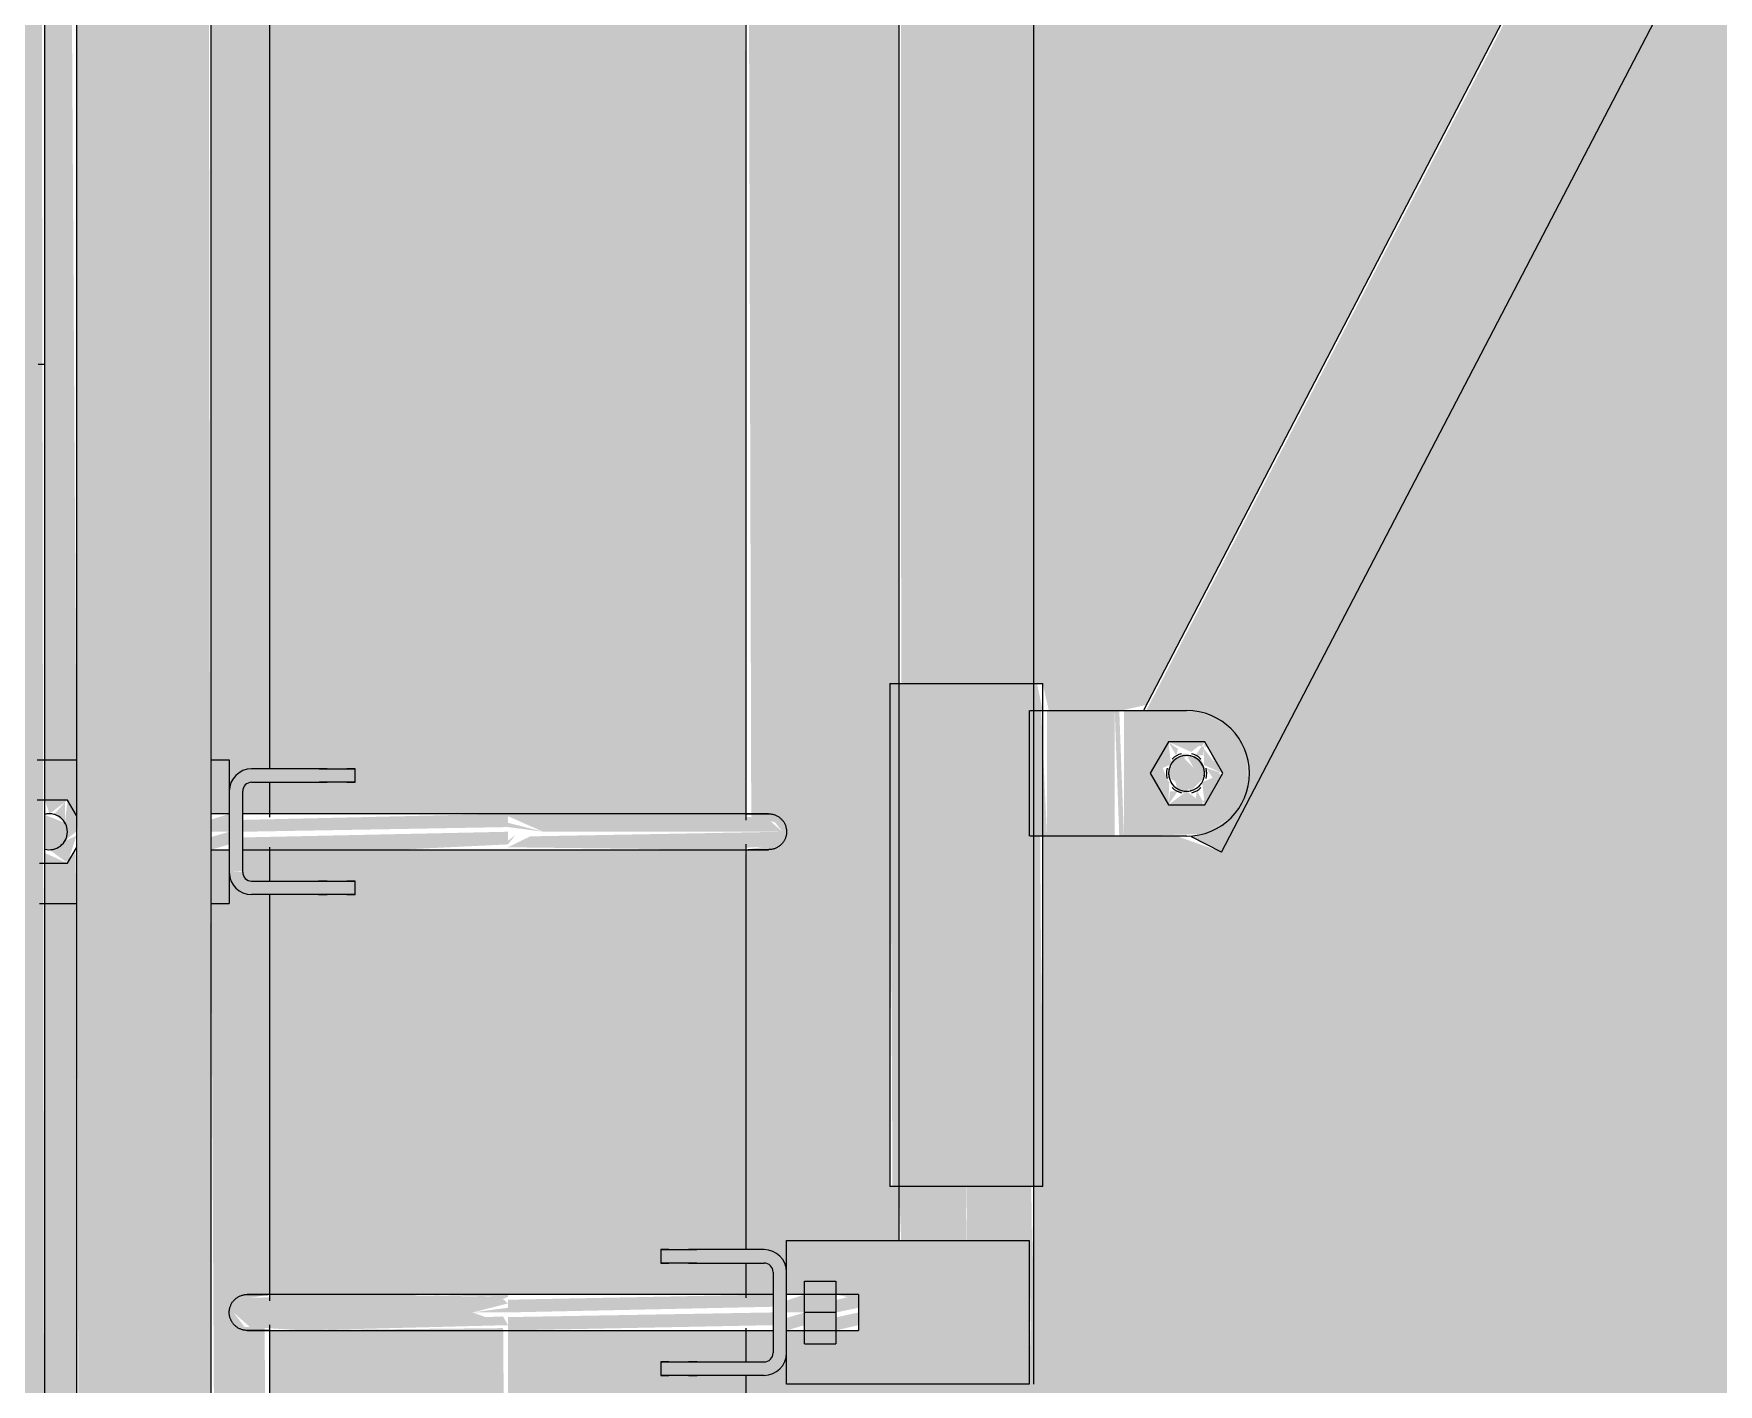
# Model space of a CAD drawing. Header units: inches. Extents: x -55396 to -733, y -290 to 853.
# Drawn here: x -24766.36 to -24742.93, y 128 to 146.79 of the extents above; entities that cross this region are included whole.
import ezdxf

# ---------------------------------------------------------------- set-up
doc = ezdxf.new("R2010")
doc.units = ezdxf.units.IN
doc.header["$MEASUREMENT"] = 0
doc.layers.add('A-WALL-PATT', color=111, linetype='Continuous', lineweight=25)
doc.layers.add('Q-SPCQ', color=91, linetype='Continuous', lineweight=9)

# ---------------------------------------------------------------- blocks, each defined once
blk = doc.blocks.new('Basketball_Backstop-Performance_Sports_Systems-3103-Ceiling_Hung - 27_-0_ to 27_-11 7_8_-V22-Section 13')
at = {"layer": 'Q-SPCQ'}
h = blk.add_hatch(color=256, dxfattribs=at)
h.paths.add_polyline_path([(-24749.843, 135.402), (-24670.726, 287.347), (-24670.89, 287.385), (-24670.941, 287.034), (-24671.19, 286.66), (-24671.539, 286.467), (-24671.992, 286.467), (-24672.384, 286.694), (-24672.615, 287.119), (-24672.746, 287.459), (-24750.889, 137.375), (-24750.101, 137.345), (-24749.709, 137.119), (-24749.478, 136.693), (-24749.483, 136.274), (-24749.752, 135.849), (-24750.101, 135.655), (-24750.255, 135.616), (-24749.871, 135.416)], flags=0)
h.paths.add_polyline_path([(-24750.363, 136.223), (-24750.048, 136.512), (-24750.129, 136.699), (-24750.363, 136.777), (-24750.549, 136.669), (-24750.453, 136.25), (-24750.401, 136.228)], flags=0)
h.paths.add_polyline_path([(-24750.263, 136.259), (-24750.569, 136.5), (-24750.527, 136.607), (-24750.321, 136.741), (-24750.129, 136.393), (-24750.255, 136.267)], flags=0)
h.paths.add_polyline_path([(-24671.765, 287.031), (-24671.566, 287.114), (-24671.489, 287.348), (-24671.596, 287.534), (-24672.015, 287.438), (-24672.037, 287.24), (-24671.873, 287.055), (-24671.838, 287.041)], flags=0)
h.paths.add_polyline_path([(-24671.83, 287.071), (-24671.964, 287.322), (-24671.765, 287.554), (-24671.625, 287.478), (-24671.524, 287.306), (-24671.797, 287.096)], flags=0)
h = blk.add_hatch(color=256, dxfattribs=at)
h.paths.add_polyline_path([(-24761.421, 116), (-24759.765, 116), (-24759.785, 119.75), (-24763.078, 119.75), (-24763.078, 119.312), (-24762.39, 119.312), (-24762.39, 119.125), (-24763.078, 119.125), (-24763.078, 116), (-24762.108, 116)], flags=0)
h.paths.add_polyline_path([(-24762.968, 120.25), (-24759.765, 120.25), (-24759.831, 128.782), (-24763.078, 128.75), (-24763.078, 120.875), (-24762.39, 120.875), (-24762.39, 120.687), (-24763.078, 120.687), (-24763.078, 120.25)], flags=0)
h.paths.add_polyline_path([(-24759.765, 129.217), (-24759.765, 135.437), (-24763.078, 135.437), (-24763.078, 135), (-24762.39, 135), (-24762.39, 134.812), (-24763.078, 134.812), (-24763.078, 129.205), (-24762.108, 129.231), (-24760.86, 129.242), (-24759.834, 129.218)], flags=0)
h.paths.add_polyline_path([(-24760.255, 129), (-24759.765, 129.125), (-24759.834, 129.186), (-24760.109, 129.065)], flags=0)
h.paths.add_polyline_path([(-24759.765, 128.823), (-24759.832, 128.944), (-24760.076, 128.935), (-24759.832, 128.847)], flags=0)
h.paths.add_polyline_path([(-24762.674, 135.937), (-24759.765, 135.937), (-24759.765, 152.543), (-24760.474, 152.543), (-24760.499, 152.633), (-24760.499, 161.75), (-24763.078, 161.75), (-24762.996, 161.312), (-24762.39, 161.312), (-24762.39, 161.125), (-24763.078, 161.125), (-24763.078, 136.562), (-24762.39, 136.562), (-24762.39, 136.375), (-24763.078, 136.375), (-24763.078, 135.937), (-24762.965, 135.937)], flags=0)
h.paths.add_polyline_path([(-24762.996, 162.25), (-24760.477, 162.25), (-24759.765, 188.847), (-24759.765, 224.783), (-24763.078, 224.75), (-24762.997, 162.875), (-24762.39, 162.875), (-24762.39, 162.687), (-24763.078, 162.687), (-24763.078, 162.25)], flags=0)
h.paths.add_polyline_path([(-24759.765, 225.217), (-24759.765, 281.375), (-24763.078, 281.375), (-24763.039, 225.203), (-24762.108, 225.231), (-24760.86, 225.242), (-24760.255, 225.228)], flags=0)
h.paths.add_polyline_path([(-24760.255, 225), (-24759.765, 225.125), (-24759.765, 225.217), (-24760.109, 225.065)], flags=0)
h.paths.add_polyline_path([(-24759.765, 224.823), (-24759.765, 224.935), (-24759.909, 224.875)], flags=0)
h = blk.add_hatch(color=256, dxfattribs=at)
h.paths.add_polyline_path([(-24759.275, 116), (-24756.453, 116), (-24756.455, 119.788), (-24757.857, 119.752), (-24759.765, 119.75), (-24759.765, 116)], flags=0)
h.paths.add_polyline_path([(-24759.765, 120.217), (-24756.91, 120.195), (-24756.453, 120.208), (-24756.461, 128.125), (-24757.14, 128.125), (-24757.14, 128.312), (-24756.453, 128.312), (-24756.461, 128.75), (-24759.765, 128.75), (-24759.765, 120.241)], flags=0)
h.paths.add_polyline_path([(-24759.275, 120), (-24759.765, 120.125), (-24759.744, 120.062)], flags=0)
h.paths.add_polyline_path([(-24759.765, 119.823), (-24759.275, 120), (-24759.765, 119.875)], flags=0)
h.paths.add_polyline_path([(-24759.697, 129.25), (-24756.453, 129.25), (-24756.462, 129.687), (-24757.14, 129.687), (-24757.14, 129.875), (-24756.453, 129.875), (-24756.466, 135.474), (-24757.857, 135.44), (-24759.765, 135.437), (-24759.765, 129.25)], flags=0)
h.paths.add_polyline_path([(-24759.765, 135.904), (-24756.96, 135.886), (-24756.453, 135.895), (-24756.484, 161.785), (-24757.857, 161.752), (-24758.716, 161.77), (-24758.98, 152.543), (-24759.765, 152.543), (-24759.765, 135.929)], flags=0)
h.paths.add_polyline_path([(-24759.275, 135.687), (-24759.765, 135.812), (-24759.765, 135.752), (-24759.663, 135.739)], flags=0)
h.paths.add_polyline_path([(-24759.765, 135.511), (-24759.663, 135.636), (-24759.765, 135.562)], flags=0)
h.paths.add_polyline_path([(-24756.809, 162.187), (-24756.453, 162.208), (-24756.527, 224.125), (-24756.935, 224.125), (-24758.67, 162.242), (-24756.842, 162.19)], flags=0)
h.paths.add_polyline_path([(-24759.765, 187.186), (-24758.692, 224.75), (-24759.765, 224.75), (-24759.765, 188.847)], flags=0)
h.paths.add_polyline_path([(-24756.453, 224.312), (-24756.527, 224.75), (-24756.917, 224.75), (-24756.897, 224.312), (-24756.527, 224.312)], flags=0)
h.paths.add_polyline_path([(-24756.453, 225.25), (-24756.528, 225.687), (-24756.891, 225.687), (-24756.897, 225.25), (-24756.527, 225.25)], flags=0)
h.paths.add_polyline_path([(-24759.199, 225.25), (-24758.678, 225.25), (-24757.203, 279.687), (-24757.203, 280.937), (-24757.631, 280.937), (-24757.631, 281.375), (-24759.765, 281.375), (-24759.765, 225.25)], flags=0)
h.paths.add_polyline_path([(-24756.528, 225.875), (-24756.453, 225.875), (-24756.536, 238.104), (-24756.885, 225.875), (-24756.566, 225.875)], flags=0)
h = blk.add_hatch(color=256, dxfattribs=at)
h.paths.add_polyline_path([(-24753.39, 130), (-24753.397, 130.75), (-24754.328, 130.75), (-24754.296, 130), (-24753.395, 130)], flags=0)
h.paths.add_polyline_path([(-24753.39, 137.75), (-24753.39, 224), (-24754.328, 224), (-24754.296, 137.75), (-24753.414, 137.75)], flags=0)
h = blk.add_hatch(color=256, dxfattribs=at)
h.paths.add_polyline_path([(-24752.453, 128), (-24752.487, 130.75), (-24753.39, 130.75), (-24753.385, 130), (-24752.515, 130), (-24752.485, 128)], flags=0)
h.paths.add_polyline_path([(-24753.39, 137.75), (-24752.453, 137.75), (-24752.515, 224), (-24753.39, 224), (-24753.39, 140.021)], flags=0)
h = blk.add_hatch(color=256, dxfattribs=at)
h.paths.add_polyline_path([(-24765.64, 123.063), (-24764.828, 123.063), (-24764.828, 147.188), (-24765.765, 147.188), (-24765.733, 123.063), (-24765.648, 123.063)], flags=0)
h.paths.add_polyline_path([(-24765.733, 164.313), (-24765.765, 164.313), (-24765.765, 160.313)], flags=0)
h.paths.add_polyline_path([(-24765.626, 160.188), (-24764.828, 160.188), (-24764.828, 164.313), (-24765.733, 164.313), (-24765.725, 160.188), (-24765.64, 160.188)], flags=0)
h = blk.add_hatch(color=256, dxfattribs=at)
h.paths.add_polyline_path([(-24764.805, 123.063), (-24763.89, 123.063), (-24763.922, 147.188), (-24764.828, 147.188), (-24764.828, 123.063)], flags=0)
h.paths.add_polyline_path([(-24764.607, 160.188), (-24763.89, 160.188), (-24763.922, 164.313), (-24764.828, 164.313), (-24764.828, 160.188)], flags=0)
for points in [[(-24766.328, 118.688), (-24766.328, 160.188), (-24767.578, 160.188), (-24767.578, 154.563), (-24766.39, 154.563), (-24766.39, 154.313), (-24767.578, 154.313), (-24767.578, 118.688)], [(-24766.295, 118.688), (-24766.203, 118.688), (-24766.265, 160.188), (-24766.328, 160.188), (-24766.328, 118.688)], [(-24753.665, 130.75), (-24753.39, 130.75), (-24753.39, 137.75), (-24754.453, 137.75), (-24754.417, 130.75), (-24753.921, 130.75)], [(-24753.39, 130.75), (-24752.328, 130.75), (-24752.364, 135.625), (-24752.5, 135.625), (-24752.419, 137.375), (-24752.328, 137.375), (-24752.408, 137.75), (-24753.39, 137.75), (-24753.39, 135.138)], [(-24752.471, 135.625), (-24752.268, 135.625), (-24752.35, 137.375), (-24752.5, 137.375), (-24752.5, 135.625)], [(-24751.327, 135.625), (-24751.327, 137.375), (-24752.268, 137.375), (-24752.268, 135.625)], [(-24751.199, 135.625), (-24751.264, 137.375), (-24751.327, 137.375), (-24751.264, 135.625)], [(-24750.263, 136.259), (-24750.086, 136.435), (-24750.392, 136.741), (-24750.569, 136.565), (-24750.569, 136.435)], [(-24766.076, 135.446), (-24765.924, 135.562), (-24765.924, 135.812), (-24766.203, 135.921), (-24766.203, 135.446)], [(-24758.67, 135.687), (-24755.949, 135.687), (-24756.179, 135.89), (-24759.765, 135.904), (-24759.275, 135.687)], [(-24756.895, 135.438), (-24756.103, 135.486), (-24755.949, 135.687), (-24759.455, 135.623), (-24759.765, 135.471), (-24756.975, 135.438)], [(-24755.89, 128), (-24752.515, 128), (-24752.515, 130), (-24755.89, 130), (-24755.89, 129.25), (-24755.64, 129.25), (-24755.64, 129.437), (-24755.203, 129.437), (-24755.203, 129.25), (-24754.89, 129.177), (-24754.89, 128.75), (-24755.203, 128.75), (-24755.203, 128.562), (-24755.64, 128.562), (-24755.64, 128.75), (-24755.89, 128.75), (-24755.89, 128.437)], [(-24755.203, 129), (-24755.203, 129.437), (-24755.64, 129.437), (-24755.64, 129)], [(-24762.636, 128.75), (-24759.765, 128.823), (-24760.255, 129), (-24763.581, 129), (-24763.351, 128.797), (-24762.689, 128.755)], [(-24755.203, 128.562), (-24755.203, 129), (-24755.64, 129), (-24755.64, 128.562)]]:
    blk.add_hatch(color=256, dxfattribs=at).paths.add_polyline_path(points, flags=0)
h = blk.add_hatch(color=256, dxfattribs=at)
h.paths.add_polyline_path([(-24751.199, 135.625), (-24750.101, 135.655), (-24749.709, 135.881), (-24749.483, 136.274), (-24749.483, 136.726), (-24749.709, 137.119), (-24750.111, 137.346), (-24750.833, 137.375), (-24751.199, 137.375), (-24751.199, 136.062)], flags=0)
h.paths.add_polyline_path([(-24750.58, 136.062), (-24750.453, 136.25), (-24750.559, 136.25), (-24750.568, 136.17)], flags=0)
h.paths.add_polyline_path([(-24750.58, 136.937), (-24750.471, 136.741), (-24750.447, 136.839), (-24750.544, 136.911)], flags=0)
h.paths.add_polyline_path([(-24750.075, 136.937), (-24750.203, 136.75), (-24750.097, 136.75), (-24750.089, 136.821)], flags=0)
h.paths.add_polyline_path([(-24749.823, 136.5), (-24750.056, 136.573), (-24749.965, 136.438)], flags=0)
h.paths.add_polyline_path([(-24750.58, 136.062), (-24750.833, 136.5), (-24750.544, 136.937), (-24750.033, 136.864), (-24749.85, 136.452), (-24750.131, 136.062), (-24750.544, 136.062)], flags=0)
h.paths.add_polyline_path([(-24750.075, 136.062), (-24750.184, 136.259), (-24750.2, 136.155), (-24750.111, 136.089)], flags=0)
h.paths.add_polyline_path([(-24750.585, 136.393), (-24750.66, 136.575), (-24750.833, 136.5), (-24750.615, 136.406)], flags=0)
h = blk.add_hatch(color=256, dxfattribs=at)
h.paths.add_polyline_path([(-24750.075, 136.062), (-24749.823, 136.5), (-24750.111, 136.375), (-24750.086, 136.159)], flags=0)
h.paths.add_polyline_path([(-24750.075, 136.062), (-24750.328, 136.25), (-24750.58, 136.062)], flags=0)
h.paths.add_polyline_path([(-24750.58, 136.062), (-24750.569, 136.386), (-24750.833, 136.5), (-24750.693, 136.259)], flags=0)
h.paths.add_polyline_path([(-24750.58, 136.937), (-24750.263, 136.798), (-24750.086, 136.937), (-24750.392, 136.937)], flags=0)
h.paths.add_polyline_path([(-24750.833, 136.5), (-24750.544, 136.625), (-24750.58, 136.937), (-24750.796, 136.565)], flags=0)
h.paths.add_polyline_path([(-24749.823, 136.5), (-24750.086, 136.841), (-24750.086, 136.614)], flags=0)
h = blk.add_hatch(color=256, dxfattribs=at)
h.paths.add_polyline_path([(-24765.924, 135.562), (-24765.765, 135.691), (-24765.765, 135.744), (-24765.924, 135.812), (-24765.924, 135.687)], flags=0)
h.paths.add_polyline_path([(-24765.888, 135.25), (-24765.924, 135.562), (-24766.14, 135.437), (-24765.924, 135.277)], flags=0)
h.paths.add_polyline_path([(-24765.765, 134.687), (-24765.779, 135.437), (-24765.924, 135.25), (-24766.203, 135.25), (-24766.203, 134.687)], flags=0)
h.paths.add_polyline_path([(-24763.89, 134.687), (-24763.64, 134.687), (-24763.64, 135.437), (-24763.89, 135.437), (-24763.89, 135.125)], flags=0)
h.paths.add_polyline_path([(-24765.888, 136.125), (-24765.765, 135.937), (-24765.765, 136.687), (-24766.203, 136.687), (-24766.203, 136.125), (-24765.924, 136.125)], flags=0)
h.paths.add_polyline_path([(-24765.924, 135.812), (-24765.924, 136.098), (-24766.076, 135.929)], flags=0)
h.paths.add_polyline_path([(-24763.64, 135.937), (-24763.64, 136.687), (-24763.89, 136.687), (-24763.89, 135.937)], flags=0)
h = blk.add_hatch(color=256, dxfattribs=at)
h.paths.add_polyline_path([(-24763.328, 134.812), (-24762.39, 134.812), (-24762.39, 135), (-24763.328, 135)], flags=0)
h.paths.add_polyline_path([(-24763.64, 135.125), (-24763.453, 135.138), (-24763.453, 136.25), (-24763.64, 136.25), (-24763.64, 135.138)], flags=0)
h.paths.add_polyline_path([(-24763.328, 136.375), (-24762.39, 136.375), (-24762.39, 136.562), (-24763.328, 136.562)], flags=0)
h = blk.add_hatch(color=256, dxfattribs=at)
h.paths.add_polyline_path([(-24766.203, 135.25), (-24765.888, 135.25), (-24766.203, 135.391)], flags=0)
h.paths.add_polyline_path([(-24765.888, 135.25), (-24765.765, 135.631), (-24765.924, 135.562), (-24765.91, 135.446)], flags=0)
h.paths.add_polyline_path([(-24765.888, 136.125), (-24766.203, 136.125), (-24766.14, 135.937)], flags=0)
h.paths.add_polyline_path([(-24765.765, 135.744), (-24765.774, 135.929), (-24765.888, 136.125), (-24765.924, 135.812)], flags=0)
h = blk.add_hatch(color=256, dxfattribs=at)
h.paths.add_polyline_path([(-24763.64, 135.687), (-24763.64, 135.937), (-24763.89, 135.856), (-24763.89, 135.687)], flags=0)
h.paths.add_polyline_path([(-24763.453, 135.687), (-24759.765, 135.752), (-24759.765, 135.937), (-24763.453, 135.852), (-24763.453, 135.736)], flags=0)
h = blk.add_hatch(color=256, dxfattribs=at)
h.paths.add_polyline_path([(-24763.89, 135.437), (-24763.64, 135.511), (-24763.64, 135.687), (-24763.89, 135.614), (-24763.89, 135.445)], flags=0)
h.paths.add_polyline_path([(-24761.295, 135.437), (-24759.765, 135.511), (-24759.765, 135.687), (-24763.453, 135.608), (-24763.453, 135.437)], flags=0)
h = blk.add_hatch(color=256, dxfattribs=at)
h.paths.add_polyline_path([(-24756.203, 128.125), (-24756.203, 128.312), (-24757.14, 128.312), (-24757.14, 128.125), (-24756.975, 128.125)], flags=0)
h.paths.add_polyline_path([(-24756.078, 128.437), (-24755.89, 128.437), (-24755.89, 129.562), (-24756.078, 129.562)], flags=0)
h.paths.add_polyline_path([(-24756.203, 129.687), (-24756.203, 129.875), (-24757.14, 129.875), (-24757.14, 129.687), (-24756.975, 129.687)], flags=0)
h = blk.add_hatch(color=256, dxfattribs=at)
h.paths.add_polyline_path([(-24759.765, 129), (-24759.765, 129.065), (-24760.255, 129)], flags=0)
h.paths.add_polyline_path([(-24760.255, 129), (-24759.765, 129.217), (-24761.873, 129.248), (-24763.428, 129.2), (-24763.581, 129), (-24760.86, 129)], flags=0)
h = blk.add_hatch(color=256, dxfattribs=at)
h.paths.add_polyline_path([(-24759.765, 129), (-24756.078, 129.079), (-24756.078, 129.25), (-24759.765, 129.177), (-24759.765, 129.065)], flags=0)
h.paths.add_polyline_path([(-24755.203, 129), (-24754.89, 129.065), (-24754.89, 129.25), (-24755.203, 129.173), (-24755.203, 129.061)], flags=0)
h.paths.add_polyline_path([(-24755.64, 129), (-24755.64, 129.25), (-24755.89, 129.166), (-24755.89, 129)], flags=0)
h = blk.add_hatch(color=256, dxfattribs=at)
h.paths.add_polyline_path([(-24759.765, 128.75), (-24756.078, 128.823), (-24756.078, 129), (-24759.765, 128.935), (-24759.765, 128.759)], flags=0)
h.paths.add_polyline_path([(-24755.89, 128.75), (-24755.64, 128.823), (-24755.64, 129), (-24755.89, 128.923), (-24755.89, 128.757)], flags=0)
h.paths.add_polyline_path([(-24755.203, 128.75), (-24754.89, 128.823), (-24754.89, 129), (-24755.203, 128.931), (-24755.203, 128.758)], flags=0)
for p, q in [((-24672.64, 287.662), (-24750.929, 137.375)), ((-24749.843, 135.402), (-24670.698, 287.332)), ((-24752.453, 128), (-24752.453, 226)), ((-24754.328, 224), (-24754.328, 130)), ((-24763.89, 118.813), (-24763.89, 164.313)), ((-24756.453, 135.849), (-24756.453, 161.828)), ((-24763.078, 161.125), (-24763.078, 136.562)), ((-24766.203, 123.063), (-24766.203, 160.188)), ((-24765.765, 147.188), (-24765.765, 118.813)), ((-24766.203, 142.188), (-24766.295, 142.188)), ((-24754.453, 137.75), (-24754.453, 130.75)), ((-24754.453, 137.75), (-24753.39, 137.75)), ((-24753.39, 137.75), (-24752.328, 137.75)), ((-24752.328, 130.75), (-24752.328, 137.75)), ((-24752.515, 137.375), (-24752.515, 135.625)), ((-24752.504, 137.375), (-24752.268, 137.375)), ((-24752.268, 137.375), (-24751.327, 137.375)), ((-24751.327, 137.375), (-24751.199, 137.375)), ((-24751.199, 137.375), (-24750.328, 137.375)), ((-24750.58, 136.937), (-24750.833, 136.5)), ((-24750.075, 136.937), (-24750.58, 136.937)), ((-24749.823, 136.5), (-24750.075, 136.937)), ((-24766.309, 136.687), (-24765.765, 136.687)), ((-24763.89, 136.687), (-24763.64, 136.687)), ((-24763.64, 136.687), (-24763.64, 136.25)), ((-24762.39, 136.562), (-24763.328, 136.562)), ((-24763.328, 136.375), (-24762.39, 136.375)), ((-24763.078, 136.375), (-24763.078, 135.891)), ((-24762.277, 136.562), (-24762.398, 136.562)), ((-24762.398, 136.375), (-24762.277, 136.375)), ((-24762.39, 136.562), (-24761.89, 136.562)), ((-24761.89, 136.375), (-24762.39, 136.375)), ((-24761.89, 136.562), (-24762.006, 136.562)), ((-24762.006, 136.375), (-24761.89, 136.375)), ((-24761.89, 136.375), (-24761.89, 136.562)), ((-24761.89, 136.375), (-24761.89, 136.562)), ((-24750.833, 136.5), (-24750.58, 136.062)), ((-24750.075, 136.062), (-24749.823, 136.5)), ((-24765.888, 136.125), (-24766.309, 136.125)), ((-24765.765, 135.913), (-24765.888, 136.125)), ((-24763.64, 136.25), (-24763.64, 135.125)), ((-24763.453, 135.125), (-24763.453, 136.25)), ((-24763.64, 135.937), (-24763.89, 135.937)), ((-24759.765, 135.937), (-24763.453, 135.937)), ((-24750.58, 136.062), (-24750.075, 136.062)), ((-24765.888, 135.25), (-24765.765, 135.462)), ((-24763.89, 135.437), (-24763.64, 135.437)), ((-24763.453, 135.437), (-24759.765, 135.437)), ((-24763.078, 135.471), (-24763.078, 135)), ((-24756.453, 129.875), (-24756.453, 135.515)), ((-24752.268, 135.625), (-24752.504, 135.625)), ((-24751.327, 135.625), (-24752.268, 135.625)), ((-24751.199, 135.625), (-24751.327, 135.625)), ((-24750.328, 135.625), (-24751.199, 135.625)), ((-24749.843, 135.402), (-24750.259, 135.618)), ((-24766.277, 135.25), (-24765.888, 135.25)), ((-24763.64, 135.125), (-24763.64, 134.687)), ((-24763.328, 135), (-24762.39, 135)), ((-24762.277, 135), (-24762.398, 135)), ((-24762.39, 135), (-24761.89, 135)), ((-24761.89, 135), (-24762.006, 135)), ((-24761.89, 134.812), (-24761.89, 135)), ((-24761.89, 134.812), (-24761.89, 135)), ((-24762.39, 134.812), (-24763.328, 134.812)), ((-24763.078, 134.812), (-24763.078, 129.161)), ((-24762.398, 134.812), (-24762.277, 134.812)), ((-24761.89, 134.812), (-24762.39, 134.812)), ((-24762.006, 134.812), (-24761.89, 134.812)), ((-24766.277, 134.687), (-24765.765, 134.687)), ((-24763.89, 134.687), (-24763.64, 134.687)), ((-24753.39, 130.75), (-24754.453, 130.75)), ((-24752.328, 130.75), (-24753.39, 130.75)), ((-24757.64, 129.875), (-24757.64, 129.687)), ((-24757.525, 129.875), (-24757.64, 129.875)), ((-24757.64, 129.875), (-24757.14, 129.875)), ((-24757.64, 129.875), (-24757.64, 129.687)), ((-24757.133, 129.875), (-24757.254, 129.875)), ((-24756.203, 129.875), (-24757.14, 129.875)), ((-24755.89, 129.562), (-24755.89, 130)), ((-24755.89, 130), (-24752.515, 130)), ((-24752.515, 130), (-24752.515, 128)), ((-24757.14, 129.687), (-24757.64, 129.687)), ((-24757.64, 129.687), (-24757.525, 129.687)), ((-24757.254, 129.687), (-24757.133, 129.687)), ((-24757.14, 129.687), (-24756.203, 129.687)), ((-24756.453, 129.204), (-24756.453, 129.687)), ((-24756.078, 129.562), (-24756.078, 128.437)), ((-24755.89, 128.437), (-24755.89, 129.562)), ((-24755.64, 129), (-24755.64, 129.437)), ((-24755.64, 129.437), (-24755.203, 129.437)), ((-24755.203, 129.437), (-24755.203, 129)), ((-24756.078, 129.25), (-24759.765, 129.25)), ((-24754.89, 129.25), (-24755.89, 129.25)), ((-24754.89, 129.25), (-24754.89, 129)), ((-24755.64, 128.562), (-24755.64, 129)), ((-24755.203, 129), (-24755.64, 129)), ((-24755.203, 129), (-24755.203, 128.562)), ((-24754.89, 129), (-24754.89, 128.75)), ((-24763.078, 128.828), (-24763.078, 120.875)), ((-24759.765, 128.75), (-24756.078, 128.75)), ((-24756.453, 128.312), (-24756.453, 128.783)), ((-24755.89, 128.75), (-24754.89, 128.75)), ((-24755.89, 128), (-24755.89, 128.437)), ((-24755.64, 128.562), (-24755.203, 128.562)), ((-24757.64, 128.312), (-24757.64, 128.125)), ((-24757.525, 128.312), (-24757.64, 128.312)), ((-24757.64, 128.312), (-24757.14, 128.312)), ((-24757.64, 128.312), (-24757.64, 128.125)), ((-24757.133, 128.312), (-24757.254, 128.312)), ((-24757.14, 128.312), (-24756.203, 128.312)), ((-24757.14, 128.125), (-24757.64, 128.125)), ((-24757.64, 128.125), (-24757.525, 128.125)), ((-24757.254, 128.125), (-24757.133, 128.125)), ((-24756.203, 128.125), (-24757.14, 128.125)), ((-24756.453, 120.161), (-24756.453, 128.125)), ((-24752.515, 128), (-24755.89, 128))]:
    blk.add_line(p, q, dxfattribs=at)
at = {"layer": 'Q-SPCQ', "flags": 128}
for points in [[(-24756.14, 135.937), (-24756.143, 135.937), (-24756.152, 135.937), (-24756.166, 135.937), (-24756.187, 135.937), (-24756.212, 135.937), (-24756.244, 135.937), (-24756.281, 135.937), (-24756.324, 135.937), (-24756.373, 135.937), (-24756.426, 135.937), (-24756.486, 135.937), (-24756.55, 135.937), (-24756.619, 135.937), (-24756.694, 135.937), (-24756.773, 135.937), (-24756.858, 135.937), (-24756.947, 135.937), (-24757.04, 135.937), (-24757.138, 135.937), (-24757.24, 135.937), (-24757.346, 135.937), (-24757.456, 135.937), (-24757.569, 135.937), (-24757.686, 135.937), (-24757.807, 135.937), (-24757.93, 135.937), (-24758.057, 135.937), (-24758.186, 135.937), (-24758.318, 135.937), (-24758.452, 135.937), (-24758.588, 135.937), (-24758.726, 135.937), (-24758.866, 135.937), (-24759.007, 135.937), (-24759.149, 135.937), (-24759.292, 135.937), (-24759.437, 135.937), (-24759.581, 135.937), (-24759.726, 135.937), (-24759.765, 135.937)], [(-24756.442, 135.937), (-24756.387, 135.937), (-24756.337, 135.937), (-24756.292, 135.937), (-24756.254, 135.937), (-24756.22, 135.937), (-24756.193, 135.937), (-24756.171, 135.937), (-24756.155, 135.937), (-24756.145, 135.937), (-24756.14, 135.937), (-24756.14, 135.937)], [(-24756.14, 135.937), (-24756.13, 135.937), (-24756.12, 135.937), (-24756.11, 135.936), (-24756.1, 135.934), (-24756.091, 135.933), (-24756.081, 135.93), (-24756.071, 135.928), (-24756.062, 135.925), (-24756.052, 135.921), (-24756.043, 135.918), (-24756.034, 135.914), (-24756.025, 135.909), (-24756.016, 135.904), (-24756.007, 135.899), (-24755.999, 135.894), (-24755.991, 135.888), (-24755.983, 135.882), (-24755.975, 135.875), (-24755.968, 135.869), (-24755.961, 135.862), (-24755.954, 135.854), (-24755.948, 135.847), (-24755.941, 135.839), (-24755.935, 135.831), (-24755.93, 135.823), (-24755.925, 135.814), (-24755.92, 135.805), (-24755.915, 135.796), (-24755.911, 135.787), (-24755.907, 135.778), (-24755.904, 135.769), (-24755.901, 135.759), (-24755.898, 135.75), (-24755.896, 135.74), (-24755.894, 135.73), (-24755.892, 135.72), (-24755.891, 135.71), (-24755.891, 135.7), (-24755.89, 135.69), (-24755.89, 135.687)], [(-24755.89, 135.687), (-24755.89, 135.678), (-24755.891, 135.668), (-24755.892, 135.658), (-24755.893, 135.648), (-24755.895, 135.638), (-24755.897, 135.628), (-24755.9, 135.618), (-24755.903, 135.609), (-24755.906, 135.599), (-24755.91, 135.59), (-24755.914, 135.581), (-24755.918, 135.572), (-24755.923, 135.563), (-24755.928, 135.555), (-24755.934, 135.546), (-24755.94, 135.538), (-24755.946, 135.53), (-24755.952, 135.523), (-24755.959, 135.515), (-24755.966, 135.508), (-24755.973, 135.501), (-24755.981, 135.495), (-24755.989, 135.489), (-24755.997, 135.483), (-24756.005, 135.477), (-24756.014, 135.472), (-24756.022, 135.467), (-24756.031, 135.462), (-24756.04, 135.458), (-24756.05, 135.454), (-24756.059, 135.451), (-24756.069, 135.448), (-24756.078, 135.445), (-24756.088, 135.443), (-24756.098, 135.441), (-24756.108, 135.44), (-24756.118, 135.439), (-24756.128, 135.438), (-24756.138, 135.438), (-24756.14, 135.437)], [(-24759.765, 135.437), (-24759.62, 135.437), (-24759.476, 135.437), (-24759.331, 135.437), (-24759.188, 135.437), (-24759.045, 135.437), (-24758.904, 135.437), (-24758.763, 135.437), (-24758.625, 135.437), (-24758.488, 135.437), (-24758.354, 135.437), (-24758.221, 135.437), (-24758.091, 135.437), (-24757.964, 135.437), (-24757.84, 135.437), (-24757.718, 135.437), (-24757.6, 135.437), (-24757.486, 135.437), (-24757.375, 135.437), (-24757.268, 135.437), (-24757.165, 135.437), (-24757.066, 135.437), (-24756.971, 135.437), (-24756.881, 135.437), (-24756.796, 135.437), (-24756.715, 135.437), (-24756.639, 135.437), (-24756.568, 135.437), (-24756.502, 135.437), (-24756.442, 135.437), (-24756.387, 135.437), (-24756.337, 135.437), (-24756.292, 135.437), (-24756.254, 135.437), (-24756.22, 135.437), (-24756.193, 135.437), (-24756.171, 135.437), (-24756.155, 135.437), (-24756.145, 135.437), (-24756.14, 135.437), (-24756.14, 135.437)], [(-24756.14, 135.437), (-24756.143, 135.437), (-24756.152, 135.437), (-24756.166, 135.437), (-24756.187, 135.437), (-24756.212, 135.437), (-24756.244, 135.437), (-24756.281, 135.437), (-24756.324, 135.437), (-24756.373, 135.437), (-24756.426, 135.437)], [(-24763.64, 129), (-24763.64, 129.01), (-24763.639, 129.02), (-24763.638, 129.03), (-24763.637, 129.04), (-24763.635, 129.05), (-24763.633, 129.059), (-24763.63, 129.069), (-24763.628, 129.079), (-24763.624, 129.088), (-24763.62, 129.097), (-24763.616, 129.106), (-24763.612, 129.115), (-24763.607, 129.124), (-24763.602, 129.133), (-24763.597, 129.141), (-24763.591, 129.149), (-24763.585, 129.157), (-24763.578, 129.165), (-24763.571, 129.172), (-24763.564, 129.179), (-24763.557, 129.186), (-24763.55, 129.193), (-24763.542, 129.199), (-24763.534, 129.205), (-24763.525, 129.21), (-24763.517, 129.216), (-24763.508, 129.22), (-24763.499, 129.225), (-24763.49, 129.229), (-24763.481, 129.233), (-24763.471, 129.236), (-24763.462, 129.24), (-24763.452, 129.242), (-24763.443, 129.244), (-24763.433, 129.246), (-24763.423, 129.248), (-24763.413, 129.249), (-24763.403, 129.25), (-24763.393, 129.25), (-24763.39, 129.25)], [(-24759.765, 129.25), (-24759.91, 129.25), (-24760.055, 129.25), (-24760.199, 129.25), (-24760.343, 129.25), (-24760.485, 129.25), (-24760.627, 129.25), (-24760.767, 129.25), (-24760.906, 129.25), (-24761.042, 129.25), (-24761.177, 129.25), (-24761.309, 129.25), (-24761.439, 129.25), (-24761.566, 129.25), (-24761.691, 129.25), (-24761.812, 129.25), (-24761.93, 129.25), (-24762.045, 129.25), (-24762.155, 129.25), (-24762.263, 129.25), (-24762.366, 129.25), (-24762.465, 129.25), (-24762.559, 129.25), (-24762.649, 129.25), (-24762.735, 129.25), (-24762.816, 129.25), (-24762.891, 129.25), (-24762.962, 129.25), (-24763.028, 129.25), (-24763.089, 129.25), (-24763.144, 129.25), (-24763.194, 129.25), (-24763.238, 129.25), (-24763.277, 129.25), (-24763.31, 129.25), (-24763.337, 129.25), (-24763.359, 129.25), (-24763.375, 129.25), (-24763.386, 129.25), (-24763.39, 129.25), (-24763.39, 129.25)], [(-24763.39, 129.25), (-24763.387, 129.25), (-24763.379, 129.25), (-24763.364, 129.25), (-24763.344, 129.25), (-24763.318, 129.25), (-24763.286, 129.25), (-24763.249, 129.25), (-24763.206, 129.25), (-24763.158, 129.25), (-24763.104, 129.25)], [(-24763.39, 128.75), (-24763.4, 128.75), (-24763.41, 128.751), (-24763.42, 128.752), (-24763.43, 128.753), (-24763.44, 128.755), (-24763.45, 128.757), (-24763.459, 128.76), (-24763.469, 128.763), (-24763.478, 128.766), (-24763.488, 128.77), (-24763.497, 128.774), (-24763.506, 128.778), (-24763.514, 128.783), (-24763.523, 128.788), (-24763.531, 128.794), (-24763.54, 128.799), (-24763.547, 128.806), (-24763.555, 128.812), (-24763.562, 128.819), (-24763.57, 128.826), (-24763.576, 128.833), (-24763.583, 128.841), (-24763.589, 128.849), (-24763.595, 128.857), (-24763.601, 128.865), (-24763.606, 128.873), (-24763.611, 128.882), (-24763.615, 128.891), (-24763.619, 128.9), (-24763.623, 128.909), (-24763.627, 128.919), (-24763.63, 128.928), (-24763.632, 128.938), (-24763.635, 128.948), (-24763.637, 128.958), (-24763.638, 128.967), (-24763.639, 128.977), (-24763.64, 128.987), (-24763.64, 128.997), (-24763.64, 129)], [(-24763.089, 128.75), (-24763.144, 128.75), (-24763.194, 128.75), (-24763.238, 128.75), (-24763.277, 128.75), (-24763.31, 128.75), (-24763.337, 128.75), (-24763.359, 128.75), (-24763.375, 128.75), (-24763.386, 128.75), (-24763.39, 128.75), (-24763.39, 128.75)], [(-24763.39, 128.75), (-24763.387, 128.75), (-24763.379, 128.75), (-24763.364, 128.75), (-24763.344, 128.75), (-24763.318, 128.75), (-24763.286, 128.75), (-24763.249, 128.75), (-24763.206, 128.75), (-24763.158, 128.75), (-24763.104, 128.75), (-24763.045, 128.75), (-24762.981, 128.75), (-24762.911, 128.75), (-24762.837, 128.75), (-24762.757, 128.75), (-24762.673, 128.75), (-24762.584, 128.75), (-24762.491, 128.75), (-24762.393, 128.75), (-24762.291, 128.75), (-24762.185, 128.75), (-24762.075, 128.75), (-24761.961, 128.75), (-24761.844, 128.75), (-24761.724, 128.75), (-24761.6, 128.75), (-24761.474, 128.75), (-24761.345, 128.75), (-24761.213, 128.75), (-24761.079, 128.75), (-24760.943, 128.75), (-24760.805, 128.75), (-24760.665, 128.75), (-24760.524, 128.75), (-24760.381, 128.75), (-24760.238, 128.75), (-24760.094, 128.75), (-24759.949, 128.75), (-24759.804, 128.75), (-24759.765, 128.75)]]:
    blk.add_lwpolyline(points, dxfattribs=at)
at = {"layer": 'Q-SPCQ'}
for centre, radius, start, end in [((-24750.328, 136.5), 0.875, 270, 90), ((-24750.328, 136.5), 0.281, 165, 195), ((-24750.328, 136.5), 0.25, 90, 270), ((-24750.328, 136.5), 0.281, 105, 135), ((-24750.328, 136.5), 0.25, 345, 90), ((-24750.328, 136.5), 0.25, 270, 90), ((-24750.328, 136.5), 0.281, 45, 75), ((-24750.328, 136.5), 0.281, 345, 15), ((-24763.328, 136.25), 0.312, 90, 180), ((-24763.328, 136.25), 0.125, 90, 180), ((-24750.328, 136.5), 0.25, 165, 195), ((-24750.328, 136.5), 0.25, 210, 270), ((-24750.328, 136.5), 0.281, 225, 255), ((-24750.328, 136.5), 0.25, 270, 285), ((-24750.328, 136.5), 0.281, 285, 315), ((-24766.14, 135.687), 0.25, 0, 105), ((-24766.14, 135.687), 0.25, 75, 105), ((-24766.14, 135.687), 0.25, 255, 0), ((-24766.14, 135.687), 0.25, 0, 30), ((-24766.14, 135.687), 0.25, 330, 0), ((-24766.14, 135.687), 0.25, 255, 285), ((-24763.328, 135.125), 0.312, 180, 270), ((-24763.328, 135.125), 0.125, 180, 270), ((-24756.203, 129.562), 0.312, 0, 90), ((-24756.203, 129.562), 0.125, 0, 90), ((-24756.203, 128.437), 0.312, 270, 0), ((-24756.203, 128.437), 0.125, 270, 0)]:
    blk.add_arc(centre, radius, start, end, dxfattribs=at)

msp = doc.modelspace()

# ---------------------------------------------------------------- hatches: boundary and pattern name
at = {"layer": 'A-WALL-PATT', "lineweight": 9}
h = msp.add_hatch(dxfattribs=at)
h.set_pattern_fill('FP_2', color=256, style=0, pattern_type=2)
h.set_pattern_definition([(90, (-24919.51, -1108), (-193, -193), [48, -145]), (180, (-24919.51, -1108), (-2e-14, -193), [96.25, -96.75]), (270, (-25015.76, -1060), (-193, -193), [48, -145]), (180, (-24919.51, -1060), (-2e-14, -193), [96.25, -96.75]), (270, (-25016.01, -1060), (-193, -193), [48, -145]), (180, (-25016.01, -1060), (-2e-14, -193), [96.25, -96.75]), (90, (-25112.26, -1108), (-193, -193), [48, -145]), (180, (-25016.01, -1108), (-2e-14, -193), [96.25, -96.75]), (90, (-24967.51, -1059.75), (-193, -193), [48, -145]), (180, (-24919.26, -1059.75), (-2e-14, -193), [48.25, -144.75]), (180, (-24919.26, -1011.75), (-2e-14, -193), [48.25, -144.75]), (90, (-25064.01, -1059.75), (-193, -193), [48, -145]), (180, (-24967.76, -1059.75), (-2e-14, -193), [96.25, -96.75]), (270, (-24967.76, -1011.75), (-193, -193), [48, -145]), (180, (-24967.76, -1011.75), (-2e-14, -193), [96.25, -96.75]), (180, (-25064.26, -1059.75), (-2e-14, -193), [48, -145]), (270, (-25064.26, -1011.75), (-193, -193), [48, -145]), (180, (-25064.26, -1011.75), (-2e-14, -193), [48, -145]), (90, (-24919.51, -1011.5), (-193, -193), [48, -145]), (180, (-24919.51, -1011.5), (-2e-14, -193), [96.25, -96.75]), (270, (-25015.76, -963.5), (-193, -193), [48, -145]), (180, (-24919.51, -963.5), (-2e-14, -193), [96.25, -96.75]), (270, (-25016.01, -963.5), (-193, -193), [48, -145]), (180, (-25016.01, -963.5), (-2e-14, -193), [96.25, -96.75]), (270, (-25112.26, -963.5), (-193, -193), [48, -145]), (180, (-25016.01, -1011.5), (-2e-14, -193), [96.25, -96.75]), (90, (-24967.51, -963.25), (-193, -193), [48, -145]), (180, (-24919.26, -963.25), (-2e-14, -193), [48.25, -144.75]), (180, (-24919.26, -915.25), (-2e-14, -193), [48.25, -144.75]), (90, (-25064.01, -963.25), (-193, -193), [48, -145]), (180, (-24967.76, -963.25), (-2e-14, -193), [96.25, -96.75]), (270, (-24967.76, -915.25), (-193, -193), [48, -145]), (180, (-24967.76, -915.25), (-2e-14, -193), [96.25, -96.75]), (180, (-25064.26, -963.25), (-2e-14, -193), [48, -145]), (270, (-25064.26, -915.25), (-193, -193), [48, -145]), (180, (-25064.26, -915.25), (-2e-14, -193), [48, -145])])
h.paths.add_polyline_path([(-22788.639, 0), (-22788.639, 97.75), (-22784.139, 97.75), (-22784.139, 100.07), (-22791.203, 100.07), (-22791.203, 100.18), (-22784.139, 100.18), (-22784.139, 144.688), (-22791.389, 144.75), (-22791.39, 99.992), (-22791.281, 99.995), (-22791.203, 96.665), (-22790.745, 96.281), (-22790.816, 96.198), (-22791.39, 96.68), (-22791.39, 0)], flags=0)
h.paths.add_polyline_path([(-25696.39, 1), (-25696.39, 176), (-25784.349, 176), (-25804.94, 146.5), (-25739.515, 146.5), (-25739.515, 1), (-25737.716, 1)], flags=0)
h.paths.add_polyline_path([(-25686.39, 1), (-25562.765, 1), (-25562.765, 98.25), (-25482.265, 98.25), (-25482.265, 1), (-25406.89, 1), (-25406.89, 176), (-25611.195, 176), (-25614.923, 164.313), (-25610.236, 164.313), (-25610.174, 160.188), (-25610.049, 160.188), (-25610.049, 157.563), (-25588.174, 157.563), (-25588.174, 156), (-25586.174, 156), (-25586.174, 114), (-25616.647, 114), (-25617.191, 113.106), (-25617.342, 112.501), (-25618.012, 108.239), (-25618.233, 104.385), (-25618.248, 101.312), (-25626.174, 101.312), (-25626.151, 105.842), (-25626.468, 109.438), (-25627.233, 113.305), (-25627.746, 114), (-25658.174, 114), (-25658.174, 156), (-25656.174, 156), (-25656.174, 157.563), (-25634.299, 157.563), (-25634.236, 160.188), (-25634.111, 160.188), (-25634.049, 164.313), (-25629.425, 164.313), (-25633.152, 176), (-25686.39, 176), (-25686.39, 29.531)], flags=0)
h.paths.add_polyline_path([(-24774.255, 1), (-24630.015, 1), (-24630.015, 98.25), (-24624.64, 98.273), (-24678.143, 156.312), (-24817.89, 4.687), (-24817.89, 1)], flags=0)
h.paths.add_polyline_path([(-24919.515, 1), (-24919.515, 98.25), (-24842.89, 98.25), (-24842.89, 1), (-24827.89, 1), (-24827.89, 176), (-24945.628, 176), (-24949.355, 164.313), (-24944.669, 164.313), (-24944.607, 160.188), (-24944.482, 160.188), (-24944.482, 157.563), (-24922.607, 157.563), (-24922.607, 156), (-24920.607, 156), (-24920.607, 114), (-24951.131, 113.929), (-24951.646, 113.348), (-24951.698, 113.278), (-24952.531, 107.113), (-24952.665, 104.385), (-24952.681, 101.312), (-24960.607, 101.312), (-24960.584, 105.842), (-24960.832, 109.047), (-24961.677, 113.434), (-24961.843, 113.585), (-24962.161, 114), (-24992.607, 114.018), (-24992.607, 156), (-24990.607, 156), (-24990.607, 157.563), (-24968.732, 157.563), (-24968.651, 160.188), (-24968.544, 160.188), (-24968.482, 164.313), (-24963.858, 164.313), (-24967.585, 176), (-25107.39, 176), (-25107.39, 1), (-24921.543, 1)], flags=0)
h.paths.add_polyline_path([(-25118.765, 1), (-25117.39, 1), (-25117.39, 176), (-25396.89, 176), (-25396.89, 1), (-25160.765, 1), (-25160.765, 98.25), (-25118.765, 98.25), (-25118.765, 76.547)], flags=0)
h.paths.add_polyline_path([(-24817.89, 6.163), (-24678.858, 157.095), (-24696.297, 176), (-24728.694, 176), (-24749.871, 135.416), (-24750.459, 135.625), (-24752.328, 135.625), (-24752.364, 130.75), (-24752.453, 130.75), (-24752.515, 128), (-24755.89, 128), (-24755.89, 128.437), (-24756.078, 128.437), (-24756.078, 128.75), (-24756.453, 128.75), (-24756.453, 128.312), (-24756.203, 128.312), (-24756.203, 128.125), (-24756.453, 128.125), (-24756.381, 120.208), (-24756.05, 120.132), (-24755.949, 120), (-24756.179, 119.797), (-24756.453, 119.75), (-24756.453, 116), (-24763.078, 116), (-24763.078, 119.125), (-24763.328, 119.125), (-24763.328, 119.312), (-24763.078, 119.312), (-24763.078, 119.75), (-24763.453, 119.75), (-24763.453, 119.437), (-24763.64, 119.437), (-24763.64, 118.813), (-24766.203, 118.813), (-24766.265, 118.688), (-24767.953, 118.688), (-24770.89, 117.353), (-24770.89, 114), (-24773.39, 114), (-24773.39, 114.312), (-24775.229, 114.312), (-24778.64, 117.812), (-24778.64, 119.812), (-24779.272, 119.726), (-24779.412, 119.625), (-24781.28, 116.423), (-24782.434, 114.727), (-24783.468, 113.294), (-24783.623, 112.849), (-24784.453, 107.316), (-24784.599, 104.507), (-24784.638, 101.312), (-24792.454, 101.312), (-24792.473, 106.007), (-24792.755, 108.856), (-24793.541, 113.323), (-24793.778, 113.701), (-24795.223, 115.608), (-24796.995, 118.505), (-24797.677, 119.704), (-24797.942, 119.742), (-24798.14, 120), (-24797.828, 120.268), (-24796.484, 120.312), (-24794.127, 120.288), (-24791.005, 120.297), (-24788.515, 120.302), (-24784.222, 120.306), (-24773.39, 120.312), (-24773.39, 145.856), (-24794.432, 176), (-24817.89, 176), (-24817.89, 6.182)], flags=0)
h.paths.add_polyline_path([(-23573.656, 98.25), (-23466.64, 98.273), (-23520.143, 156.312), (-23573.321, 98.614)], flags=0)
h.paths.add_polyline_path([(-23581.961, 98.25), (-23575.016, 98.25), (-23520.82, 157.053), (-23538.297, 176), (-23659.89, 176), (-23659.89, 98.25), (-23599.24, 98.25)], flags=0)
h.paths.add_polyline_path([(-23669.89, 98.25), (-23669.89, 176), (-23949.39, 176), (-23949.39, 98.25), (-23737.477, 98.25)], flags=0)
h.paths.add_polyline_path([(-24221.307, 98.25), (-23959.39, 98.25), (-23959.39, 176), (-24238.89, 176), (-24238.89, 98.25)], flags=0)
h.paths.add_polyline_path([(-24601.459, 98.25), (-24538.39, 98.25), (-24538.39, 176), (-24659.997, 176), (-24677.428, 157.016), (-24623.27, 98.25), (-24618.738, 98.25)], flags=0)
h.paths.add_polyline_path([(-24248.89, 98.25), (-24248.89, 176), (-24528.39, 176), (-24528.39, 98.25), (-24290.425, 98.25)], flags=0)
h.paths.add_polyline_path([(-23465.27, 98.25), (-23380.39, 98.25), (-23380.39, 176), (-23501.997, 176), (-23519.428, 157.016), (-23465.291, 98.273)], flags=0)
h.paths.add_polyline_path([(-22803.89, 98.25), (-22803.89, 176), (-23080.89, 176), (-23080.89, 98.25), (-22804.378, 98.25)], flags=0)
h.paths.add_polyline_path([(-23090.89, 98.25), (-23090.89, 176), (-23370.39, 176), (-23370.39, 98.25), (-23115.411, 98.25)], flags=0)
h.paths.add_polyline_path([(-24763.078, 120.25), (-24763.078, 120.687), (-24763.328, 120.687), (-24763.328, 120.875), (-24763.078, 120.875), (-24763.149, 128.794), (-24763.428, 128.799), (-24763.581, 129), (-24763.351, 129.202), (-24763.078, 129.25), (-24763.078, 134.812), (-24763.328, 134.812), (-24763.328, 135), (-24763.078, 135), (-24763.078, 135.437), (-24763.453, 135.437), (-24763.453, 135.125), (-24763.64, 135.125), (-24763.64, 134.687), (-24763.89, 134.687), (-24763.828, 123.063), (-24763.801, 123.063), (-24763.765, 122.563), (-24763.64, 122.563), (-24763.64, 120.562), (-24763.453, 120.49), (-24763.453, 120.25)], flags=0)
h.paths.add_polyline_path([(-24770.89, 120.384), (-24767.953, 121.688), (-24767.703, 121.719), (-24767.703, 137.708), (-24771.14, 142.632), (-24771.14, 122), (-24770.89, 122), (-24770.89, 120.49)], flags=0)
h.paths.add_polyline_path([(-24765.89, 122.688), (-24765.794, 123.063), (-24765.765, 123.063), (-24765.765, 134.687), (-24766.203, 134.687), (-24766.203, 123.063), (-24765.89, 123.063)], flags=0)
h.paths.add_polyline_path([(-24756.078, 129.25), (-24756.078, 129.562), (-24755.89, 129.562), (-24755.89, 130), (-24754.328, 130), (-24754.328, 130.75), (-24754.453, 130.75), (-24754.417, 137.75), (-24754.328, 137.75), (-24754.328, 176), (-24756.453, 176), (-24756.381, 162.208), (-24756.05, 162.132), (-24755.949, 162), (-24756.179, 161.797), (-24756.453, 161.75), (-24756.381, 135.895), (-24756.05, 135.819), (-24755.949, 135.687), (-24756.179, 135.485), (-24756.453, 135.438), (-24756.453, 129.875), (-24756.203, 129.875), (-24756.203, 129.687), (-24756.453, 129.687), (-24756.453, 129.25)], flags=0)
h.paths.add_polyline_path([(-24763.453, 135.937), (-24763.078, 135.937), (-24763.078, 136.375), (-24763.328, 136.375), (-24763.328, 136.562), (-24763.078, 136.562), (-24763.078, 161.125), (-24763.328, 161.125), (-24763.328, 161.312), (-24763.078, 161.312), (-24763.078, 161.75), (-24763.453, 161.75), (-24763.455, 161.437), (-24763.64, 161.437), (-24763.64, 160.438), (-24763.765, 160.438), (-24763.844, 161.75), (-24763.89, 161.75), (-24763.805, 160.188), (-24763.765, 160.188), (-24763.765, 148.938), (-24763.64, 148.938), (-24763.64, 148.438), (-24763.768, 148.354), (-24763.862, 147.188), (-24763.89, 147.188), (-24763.89, 136.687), (-24763.64, 136.687), (-24763.64, 136.25), (-24763.453, 136.25)], flags=0)
h.paths.add_polyline_path([(-24766.203, 136.687), (-24765.765, 136.687), (-24765.828, 147.188), (-24766.203, 147.188), (-24766.203, 140.021)], flags=0)
h.paths.add_polyline_path([(-24751.232, 137.375), (-24750.889, 137.451), (-24730.808, 176), (-24752.453, 176), (-24752.453, 137.75), (-24752.328, 137.75), (-24752.245, 137.375), (-24751.262, 137.375)], flags=0)
h.paths.add_polyline_path([(-24767.703, 138.144), (-24767.703, 154.313), (-24770.265, 154.379), (-24770.265, 154.563), (-24769.703, 154.563), (-24769.703, 154.75), (-24768.078, 154.669), (-24768.078, 154.563), (-24767.703, 154.563), (-24767.703, 154.938), (-24767.89, 154.938), (-24767.89, 157.563), (-24767.703, 157.563), (-24767.64, 160.188), (-24766.015, 160.188), (-24765.953, 160.313), (-24765.765, 160.313), (-24765.703, 164.313), (-24763.89, 164.313), (-24763.89, 162.25), (-24763.765, 162.25), (-24763.765, 164.313), (-24763.64, 164.313), (-24763.64, 162.562), (-24763.453, 162.562), (-24763.453, 162.25), (-24763.078, 162.25), (-24763.078, 162.687), (-24763.328, 162.687), (-24763.328, 162.875), (-24763.078, 162.875), (-24763.078, 176), (-24794.127, 176), (-24773.39, 146.292), (-24773.39, 156), (-24770.89, 156), (-24770.806, 153.938), (-24770.64, 153.938), (-24770.64, 152.563), (-24770.89, 152.563), (-24770.89, 148), (-24771.14, 148), (-24771.14, 143.069), (-24769.013, 140.021)], flags=0)
h.paths.add_polyline_path([(-25828.694, 146.5), (-25826.328, 146.5), (-25826.328, 176), (-25847.972, 176), (-25832.605, 146.5), (-25828.826, 146.5)], flags=0)
h.paths.add_polyline_path([(-25992.468, 146.5), (-25985.89, 146.5), (-25985.89, 176), (-26257.39, 176), (-26257.39, 146.5), (-26001.108, 146.5)], flags=0)
h.paths.add_polyline_path([(-25880.151, 146.5), (-25834.719, 146.5), (-25850.086, 176), (-25975.89, 176), (-25975.89, 146.5), (-25949.269, 146.5)], flags=0)
h.paths.add_polyline_path([(-25812.587, 146.5), (-25812.578, 146.5), (-25812.651, 147.188), (-25813.015, 147.188), (-25812.951, 146.5), (-25812.611, 146.5)], flags=0)
h.paths.add_polyline_path([(-25824.453, 146.5), (-25822.328, 146.5), (-25822.399, 161.794), (-25822.678, 161.799), (-25822.831, 162), (-25822.601, 162.202), (-25822.328, 162.25), (-25822.328, 176), (-25824.453, 176), (-25824.453, 149.786)], flags=0)
h.paths.add_polyline_path([(-25815.703, 146.5), (-25814.89, 146.5), (-25814.953, 147.188), (-25814.979, 147.188), (-25815.02, 148.438), (-25815.14, 148.438), (-25815.14, 148.938), (-25815.015, 148.938), (-25814.937, 160.188), (-25814.89, 160.188), (-25814.89, 161.75), (-25815.015, 161.75), (-25815.015, 160.438), (-25815.14, 160.438), (-25815.14, 161.437), (-25815.328, 161.437), (-25815.352, 161.75), (-25815.703, 161.75), (-25815.703, 161.312), (-25815.453, 161.312), (-25815.453, 161.125), (-25815.703, 161.125), (-25815.703, 149.786)], flags=0)
h.paths.add_polyline_path([(-25807.974, 154.25), (-25808.133, 154.25), (-25808.022, 154.313)], flags=0)
h.paths.add_polyline_path([(-25807.89, 153.938), (-25808.099, 154.099), (-25807.974, 154.25), (-25807.903, 154.035)], flags=0)
h.paths.add_polyline_path([(-25813.015, 160.313), (-25813.016, 160.313), (-25813.015, 160.188)], flags=0)
h.paths.add_polyline_path([(-25811.078, 146.5), (-25807.64, 146.5), (-25807.64, 148), (-25807.89, 148), (-25807.89, 152.563), (-25808.14, 152.563), (-25808.14, 153.938), (-25807.89, 153.938), (-25807.89, 156), (-25805.39, 156), (-25805.39, 146.5), (-25805.245, 146.5), (-25784.653, 176), (-25815.703, 176), (-25815.703, 162.875), (-25815.453, 162.788), (-25815.481, 162.687), (-25815.703, 162.687), (-25815.703, 162.25), (-25815.328, 162.25), (-25815.328, 162.562), (-25815.14, 162.562), (-25815.14, 164.313), (-25815.015, 164.313), (-25815.015, 162.25), (-25814.89, 162.25), (-25814.828, 164.313), (-25813.015, 164.313), (-25812.93, 160.313), (-25812.765, 160.313), (-25812.703, 160.188), (-25811.078, 160.188), (-25811.032, 157.563), (-25810.89, 157.563), (-25810.89, 154.938), (-25811.078, 154.938), (-25811.032, 154.563), (-25810.703, 154.563), (-25810.703, 154.75), (-25809.078, 154.669), (-25809.078, 154.563), (-25808.515, 154.479), (-25808.515, 154.313), (-25811.078, 154.313), (-25811.078, 147.345)], flags=0)
h.paths.add_polyline_path([(-25814.979, 147.188), (-25815.015, 147.188), (-25814.985, 147.345)], flags=0)
h.paths.add_polyline_path([(-22791.39, 148.188), (-22791.389, 148.188), (-22791.39, 148.67)], flags=0)
h.paths.add_polyline_path([(-24770.806, 154.25), (-24770.676, 154.313), (-24770.707, 154.193), (-24770.725, 154.203)], flags=0)
h.paths.add_polyline_path([(-24770.89, 153.938), (-24770.767, 154.203), (-24770.64, 154.03), (-24770.869, 153.945)], flags=0)
h.paths.add_polyline_path([(-25808.353, 154.541), (-25808.448, 154.379), (-25808.515, 154.563)], flags=0)
h.paths.add_polyline_path([(-25808.203, 154.479), (-25808.339, 154.379), (-25808.353, 154.541), (-25808.25, 154.498)], flags=0)
h.paths.add_polyline_path([(-25808.25, 154.203), (-25808.19, 154.469), (-25808.073, 154.379), (-25808.203, 154.25)], flags=0)
h.paths.add_polyline_path([(-24770.53, 154.203), (-24770.707, 154.379), (-24770.578, 154.479), (-24770.541, 154.262)], flags=0)
h.paths.add_polyline_path([(-24770.427, 154.541), (-24770.296, 154.479), (-24770.384, 154.379), (-24770.416, 154.5)], flags=0)
h.paths.add_polyline_path([(-24770.453, 154.262), (-24770.526, 154.5), (-24770.433, 154.479), (-24770.449, 154.3)], flags=0)
h.paths.add_polyline_path([(-25629.641, 157.563), (-25629.675, 157.623), (-25629.675, 157.706), (-25629.887, 157.563), (-25629.675, 157.563)], flags=0)
h.paths.add_polyline_path([(-24964.067, 157.563), (-24964.044, 157.723), (-24964.319, 157.563), (-24964.073, 157.563)], flags=0)
h.paths.add_polyline_path([(-25615.549, 157.938), (-25614.672, 157.623), (-25614.627, 157.563), (-25614.363, 157.623), (-25614.627, 157.719), (-25614.736, 157.745)], flags=0)
h.paths.add_polyline_path([(-25615.549, 157.563), (-25615.549, 157.938), (-25612.299, 157.938), (-25612.317, 160.188), (-25616.238, 160.188), (-25617.075, 157.563)], flags=0)
h.paths.add_polyline_path([(-24949.982, 157.938), (-24949.105, 157.623), (-24949.06, 157.563), (-24948.796, 157.623), (-24949.06, 157.719), (-24949.169, 157.745)], flags=0)
h.paths.add_polyline_path([(-24951.508, 157.563), (-24949.982, 157.623), (-24949.982, 157.938), (-24946.732, 157.938), (-24946.732, 160.188), (-24950.671, 160.188), (-24951.503, 157.578)], flags=0)
h.paths.add_polyline_path([(-24963.232, 157.563), (-24961.725, 157.623), (-24962.542, 160.188), (-24966.482, 160.188), (-24966.482, 157.938), (-24963.232, 157.938), (-24963.232, 157.578)], flags=0)
h.paths.add_polyline_path([(-25628.799, 157.563), (-25627.292, 157.623), (-25628.11, 160.188), (-25632.049, 160.188), (-25632.049, 157.938), (-25628.799, 157.938), (-25628.799, 157.578)], flags=0)
h.paths.add_polyline_path([(-23520.141, 157.789), (-23503.444, 176), (-23536.927, 176), (-23520.332, 157.997)], flags=0)
h.paths.add_polyline_path([(-24678.141, 157.789), (-24661.444, 176), (-24694.927, 176), (-24678.332, 157.997)], flags=0)
h.paths.add_polyline_path([(-24952.627, 164.313), (-24948.899, 176), (-24953.294, 176), (-24953.243, 164.313)], flags=0)
h.paths.add_polyline_path([(-24959.919, 164.313), (-24959.919, 176), (-24964.314, 176), (-24960.587, 164.313), (-24960.011, 164.313)], flags=0)
h.paths.add_polyline_path([(-25625.486, 164.313), (-25625.486, 176), (-25629.881, 176), (-25626.154, 164.313), (-25625.538, 164.313)], flags=0)
h.paths.add_polyline_path([(-25618.861, 164.313), (-25618.194, 164.313), (-25614.467, 176), (-25618.861, 176), (-25618.861, 164.434)], flags=0)

# ---------------------------------------------------------------- block references
at = {"layer": 'Q-SPCQ'}
msp.add_blockref('Basketball_Backstop-Performance_Sports_Systems-3103-Ceiling_Hung - 27_-0_ to 27_-11 7_8_-V22-Section 13', (0, 0), dxfattribs=at)

doc.saveas('drawing.dxf')
